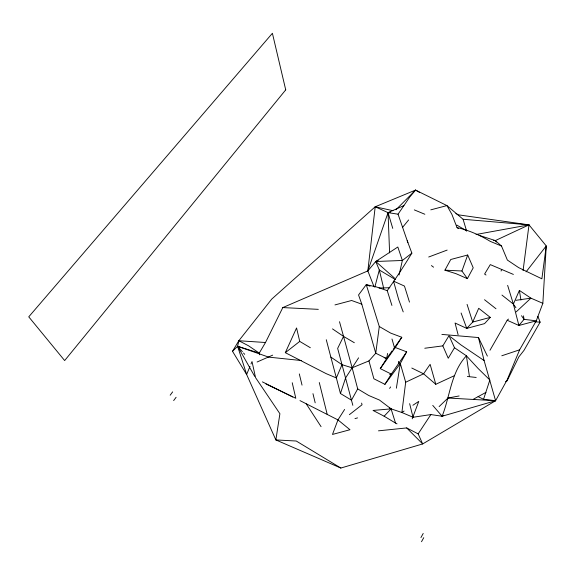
<?xml version="1.0" encoding="UTF-8"?>
<svg xmlns="http://www.w3.org/2000/svg" width="575" height="575" viewBox="0 0 575 575"><rect width="100%" height="100%" fill="white"/><g stroke="black" fill="none" stroke-linecap="round" stroke-linejoin="round"><path stroke-width="0.86" d="M466.591 230.934L463.083 219.262L446.94 205.591L415.545 190.088L375.202 206.784L271.702 299.122L238.826 340.738L237.633 346.287L246.632 374.476L275.863 439.933L340.853 468.043L422.675 443.943L495.592 400.717L507.215 379.744L519.613 349.823L536.267 320.828L542.85 303.312L546.25 245.928L529.007 224.868L458.217 214.813L455.889 213.462M373.937 286.465L367.835 270.911L375.202 206.784L392.969 210.694M406.662 351.85L391.295 374.095L380.283 368.618L395.334 347.508L406.662 351.85L400.308 363.522L405.684 382.224L401.882 412.505L413.037 417.263L430.862 414.568L442.118 416.243L495.592 400.717L484.092 360.539L478.479 337.554L441.88 334.42M523.07 270.624L529.007 224.868L463.083 219.262M391.927 305.447L387.234 290.662L376.546 286.975L366.246 284.647L379.292 326.521L375.748 353.237L368.942 360.913L352.137 367.813L342.003 364.672L330.848 357.089L326.277 339.732M396.362 388.197L400.308 363.522L384.919 384.337L373.879 378.774L368.942 360.913M380.283 368.618L386.616 358.577L387.593 353.46M399.093 274.979L402.363 260.475L397.828 247.006L375.748 261.496L367.835 270.911L282.799 307.582L265.499 342.506L259.253 353.093L259.656 354.789M374.799 287.241L379.313 269.998L375.748 261.496L378.213 260.468M432.752 405.389L442.118 416.243C450.146 396.031 450.922 372.384 466.411 355.803L454.487 347.753L449.003 335.649M478.113 396.635L483.539 399.28L489.857 380.003L478.213 368.582L466.411 355.803L469.351 376.021M352.834 405.325L351.462 400.157L340.443 393.523L345.597 377.919L358.599 357.83M367.835 270.911L388.046 212.642L403.909 205.584M467.389 278.645L461.941 270.99L467.691 255.005L450.757 259.498L444.928 270.171L456.076 273.707L467.389 278.645L473.218 267.806L467.691 255.005M412.21 418.823L418.772 401.393L412.9 405.26M249.996 366.412L246.632 374.476L232.508 351.296L238.826 340.738L265.499 342.506M251.002 363.989L252.015 361.567L255.552 377.624L279.903 413.72L275.863 439.933L296.247 441.018L340.853 468.043M339.502 321.713L343.534 336.382L337.654 348.414L342.003 364.672L336.361 377.948L340.443 393.523M521.511 315.725L524.048 319.355L536.267 320.828L518.902 325.486L513.382 304.103L519.383 290.418L530.919 298.159L542.85 303.312M330.848 357.089L336.361 377.948L326.183 373.649L285.322 352.676L296.563 327.951L299.726 341.406L310.342 347.724M501.048 271.019L501.781 269.488M421.518 541.722L423.753 537.668M332.487 328.886L343.534 336.382L352.137 367.813L357.7 388.887L351.462 400.157L342.003 364.672M420.943 537.56L423.207 533.463M537.898 316.351L540.119 322.137L523.99 350.369L518.822 356.931L507.107 380.866L505.54 381.714M489.972 350.283L507.193 320.253L508.48 319.06M454.487 347.753L448.241 358.254L442.836 345.877L448.565 336.375M384.919 384.337L391.295 374.095L389.656 374.641M395.334 347.508L401.788 337.266L390.655 333.098L379.292 326.521M344.612 409.443L337.956 419.908L332.479 434.448L349.974 429.726L337.956 419.908L299.978 400.603M387.234 290.662C395.923 278.415 404.031 265.945 411.865 253.129L407.237 240.767M378.472 430.833L406.69 427.929L422.675 443.943L418.154 433.881L430.862 414.568M407.876 242.607L398.051 214.188L409.709 197.074L415.545 190.088L419.427 192.338M389.606 388.384L390.633 386.939M384.158 357.607L386.616 358.577L392.179 350.764M393.192 349.341L401.788 337.266M173.657 400.588L176.101 397.275M170.171 395.219L172.644 391.877M526.082 271.874L546.25 245.928L541.88 278.817L518.686 267.641L507.38 260.072L501.508 246.028L495.341 240.587L479.083 235.326M402.593 227.333L408.617 219.966M461.1 312.994L466.756 328.39L472.7 322.079L478.709 308.293L490.267 317.378L484.56 323.624L466.756 328.39L455.055 323.021L458.103 334.722M397.023 423.847L395.521 423.063L391.072 408.861L373.038 410.449L384.136 416.214L391.072 408.861L401.882 412.505L404.088 411.053M395.931 209.796L415.545 190.088M232.508 351.296L237.633 346.287L259.253 353.093L248.529 345.783L238.826 340.738M439.12 406.597L448.004 398.015L459.102 395.967M516.17 311.894L530.919 298.159L515.976 300.315M349.399 414.668L362.056 404.75L361.603 403.104M285.322 352.676L299.726 341.406M411.865 253.129L402.363 260.475L375.748 261.496L394.414 278.005M442.118 416.243L443.684 415.387M473.441 399.194L485.968 392.373M272.687 355.149L257.097 362.006M405.684 382.224L423.588 373.808L430.114 364.342L435.793 384.294L453.955 375.87M493.58 240.292L495.341 240.587L529.007 224.868L476.043 234.492M428.706 257.011L447.149 250.082M501.795 355.774L519.613 349.823M354.991 418.586L357.542 417.903M490.267 317.378L472.7 322.079L467.073 304.383M334.973 304.915L351.613 300.495L361.797 304.168L375.748 353.237L386.616 358.577M430.804 209.846L446.94 205.591L451.878 214.331L457.039 227.599L458.419 228.642M375.202 206.784L388.046 212.642L390.526 212.053M424.781 348.242L442.836 345.877M379.062 287.996L389.821 287.744M444.928 270.171L461.941 270.99M282.799 307.582L318.313 309.343M534.779 321.827L540.119 322.137M448.004 398.015L495.592 400.717L483.539 399.28M301.566 360.561L268.676 357.125L237.633 346.287L254.711 376.381M467.374 376.488L476.201 377.459M389.606 252.878L388.046 212.642L398.051 214.188M414.323 209.897L424.846 214.259M501.508 246.028L490.223 241.356A60.181 28.93 30.8 0 0 457.039 227.599M370.034 286.221L366.246 284.647L358.556 294.961L361.797 304.168M513.382 274.419L490.295 264.615L484.596 274.067L486.012 275.015M507.193 320.253L518.902 325.486L524.048 319.355L523.48 315.848M411.801 368.036L423.588 373.808L435.793 384.294M266.009 384.028L295.802 398.274L292.229 382.749M262.416 381.879L292.79 397.016M406.69 427.929L418.154 433.881M456.823 225.098L466.771 230.934M343.534 336.382L354.344 342.729M395.442 279.579L379.313 269.998L383.755 288.621M357.7 388.887L368.755 395.507L379.486 400.056L391.072 408.861L389.577 407.963M384.136 416.214L395.521 423.063M484.092 360.539L460.712 344.756L450.383 336.72M431.415 265.585L433.564 267.181M484.524 299.726L495.988 308.753M501.961 295.068L513.382 304.103L515.919 307.733M237.633 346.287L242.348 351.663M243.534 353.007L244.713 354.351M306.245 403.851L321.066 426.65M495.341 240.587L496.268 242.089M478.479 337.554L487.377 356.098M403.219 311.902L398.698 299.582L393.494 281.118L404.469 286.084L409.479 302.098M507.646 285.365L513.382 304.103M388.046 212.642L392.761 228.397M391.992 338.998L394.709 348.472M398.418 361.38L399.158 363.968M327.153 414.151L319.276 382.526M409.644 403.664L413.037 417.263M299.302 373.93L302.033 385.128M312.965 393.667L315.186 402.823M519.383 290.418L520.936 300.064M285.725 89.865L64.652 360.568L28.75 316.839L272.399 33.278L285.725 89.865"/></g></svg>
